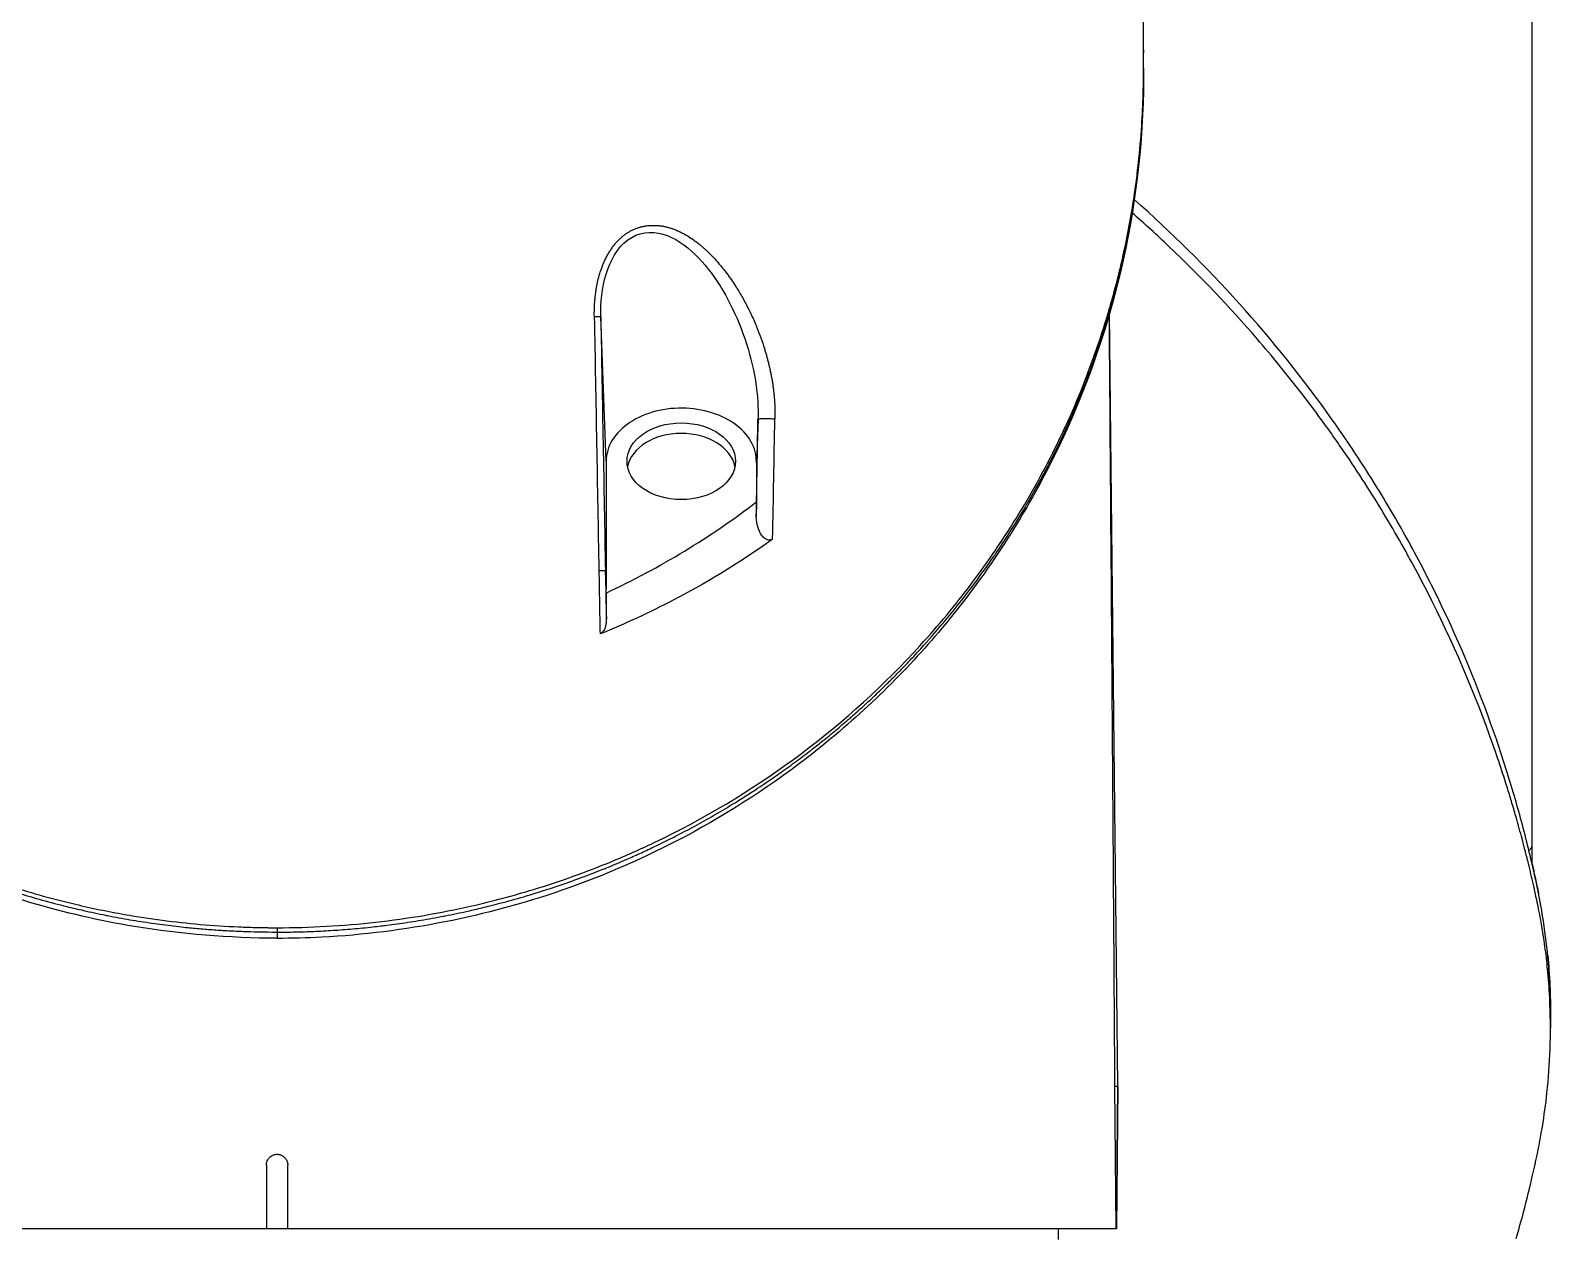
# Model space of a CAD drawing. Header units: millimetres. Extents: x 0 to 4378, y 0 to 2376.
# Drawn here: x 765.6 to 837.1, y 1999.5 to 2056.3 of the extents above; entities that cross this region are included whole.
import ezdxf

# ---------------------------------------------------------------- set-up
doc = ezdxf.new("R2010")
doc.units = ezdxf.units.MM
doc.header["$LTSCALE"] = 0.2

# ---------------------------------------------------------------- blocks, each defined once
blk = doc.blocks.new('A$Ce3085cef_1')
for p, q in [((59, -148.4), (59, -75.2)), ((40.731, -110.333), (40.731, -110.171)), ((15.469, -130.338), (15.218, -123.559)), ((39.525, -159.701), (39.136, -123.386)), ((22.608, -128.349), (22.531, -130.404)), ((15.469, -130.338), (15.469, -136.353)), ((22.531, -130.404), (22.531, -132.246)), ((22.531, -132.247), (22.527, -132.947)), ((15.469, -136.353), (15.436, -135.479)), ((15.469, -136.528), (15.469, -136.353)), ((-0.001, -152.255), (0, -152.463)), ((59.86, -156.26), (59.86, -156.968)), ((59.861, -156.272), (59.861, -156.98)), ((39.372, -159.7), (39.432, -166.4)), ((39.372, -159.7), (39.525, -159.701)), ((39.467, -166.4), (39.525, -159.701)), ((39.525, -159.701), (39.467, -166.4)), ((-0.5, -163.4), (-0.5, -166.4)), ((0.5, -166.4), (0.5, -163.4)), ((39.467, -166.4), (-39.432, -166.4)), ((36.713, -166.4), (36.721, -166.9)), ((39.467, -166.4), (39.467, -166.4))]:
    blk.add_line(p, q)
for centre, major_axis, ratio, start_param, end_param in [((39.722, -112.924), (1, -0.02), 0.706623, 0.000001, 0.014083), ((49.683, -142.671), (-26.251, 1448.998), 0.023751, 1.557176, 1.565405), ((42.473, -142.555), (-26.904, 1453.039), 0.018511, 1.55738, 1.565584), ((4.423, -176.136), (17.322, 935.514), 0.01851, 4.758916, 4.763836), ((13.054, -176.726), (-17.87, -929.876), 0.010138, 1.616962, 1.623047), ((19, -130.833), (2.55, 0), 0.707126, 0.137684, 3.003909), ((-0.825, -112.548), (-34.588, -3.991), 0.799814, 1.967013, 2.216225), ((14.936, -135.488), (0.5, 0.009), 0.005217, 0.018512, 1.177522), ((49.71, -142.718), (-26.386, 1456.503), 0.023646, 1.5654, 1.567438), ((42.6, -142.595), (-27.031, 1459.91), 0.01851, 1.565579, 1.567141), ((-0.149, -148.4), (59.149, 0), 0.050782, 6.21065, 6.283189), ((-0.149, -148.4), (59.149, 0), 0.99871, 6.268836, 6.283185)]:
    blk.add_ellipse(centre, major_axis=major_axis, ratio=ratio, start_param=start_param, end_param=end_param)
blk.add_ellipse((19, -130.338), major_axis=(-2.55, 0), ratio=0.707126)
for points, knots in [([(-0.001, -152.255), (1.55, -152.255), (3.1, -152.168), (6.162, -151.823), (7.671, -151.566), (10.132, -151.007), (11.101, -150.749), (13.315, -150.073), (14.542, -149.632), (16.414, -148.859), (17.081, -148.562), (22.363, -146.042), (26.478, -143.013), (30.782, -138.409), (31.596, -137.449), (32.746, -135.963), (33.124, -135.449), (34.269, -133.813), (34.983, -132.672), (35.964, -130.919), (36.279, -130.319), (37.229, -128.4), (37.799, -127.067), (38.419, -125.371), (38.541, -125.025), (38.777, -124.319), (38.892, -123.961), (39.111, -123.24), (39.215, -122.878), (39.549, -121.659), (39.753, -120.799), (40.11, -119.043), (40.261, -118.147), (40.422, -116.937), (40.459, -116.626), (40.557, -115.729), (40.608, -115.143), (40.678, -114.064), (40.701, -113.573), (40.717, -112.988), (40.719, -112.895), (40.723, -112.724), (40.724, -112.649), (40.727, -112.483), (40.728, -112.394), (40.729, -112.252), (40.729, -112.201), (40.73, -112.096), (40.73, -112.046), (40.731, -111.864), (40.731, -111.742), (40.73, -111.442), (40.73, -111.319), (40.73, -111.087), (40.73, -110.943), (40.73, -110.612), (40.731, -110.476), (40.731, -110.274), (40.731, -110.224), (40.731, -110.135), (40.731, -110.027), (40.73, -109.746), (40.729, -109.592), (40.725, -109.306), (40.722, -109.186), (40.718, -108.984), (40.716, -108.907), (40.71, -108.705), (40.705, -108.583), (40.635, -106.77), (40.464, -105.092), (40.053, -102.635), (39.899, -101.854), (39.679, -100.895), (39.636, -100.715), (39.592, -100.535)], [-65.723049, -65.723049, -65.723049, -65.723049, -62.031487, -62.031487, -58.338756, -58.338756, -55.879853, -55.879853, -52.598147, -52.598147, -50.727335, -50.727335, -37.463141, -37.463141, -34.099083, -34.099083, -32.353511, -32.353511, -28.594411, -28.594411, -26.668972, -26.668972, -22.482567, -22.482567, -21.407846, -21.407846, -20.305538, -20.305538, -19.195523, -19.195523, -16.579733, -16.579733, -13.871633, -13.871633, -12.933021, -12.933021, -11.170861, -11.170861, -9.691103, -9.691103, -9.409822, -9.409822, -9.177731, -9.177731, -8.904003, -8.904003, -8.749378, -8.749378, -8.584793, -8.584793, -8.151236, -8.151236, -7.849406, -7.849406, -7.58232, -7.58232, -7.395073, -7.395073, -7.305232, -7.305232, -7.25344, -7.25344, -7.185996, -7.185996, -7.134968, -7.134968, -7.10336, -7.10336, -7.05618, -7.05618, -6.401955, -6.401955, -6.095755, -6.095755, -6.024713, -6.024713, -6.024713, -6.024713]), ([(-40.73, -111.864), (-40.73, -111.91), (-40.73, -111.956), (-40.73, -112.049), (-40.73, -112.093), (-40.729, -112.231), (-40.729, -112.323), (-40.726, -112.598), (-40.722, -112.78), (-40.715, -113.086), (-40.711, -113.208), (-40.69, -113.818), (-40.665, -114.306), (-40.607, -115.119), (-40.58, -115.444), (-40.508, -116.202), (-40.459, -116.635), (-40.33, -117.643), (-40.243, -118.219), (-40.011, -119.56), (-39.856, -120.324), (-39.44, -122.1), (-39.161, -123.111), (-38.659, -124.687), (-38.462, -125.26), (-38.012, -126.479), (-37.754, -127.126), (-37.33, -128.112), (-37.177, -128.454), (-36.659, -129.572), (-36.27, -130.344), (-35.378, -131.983), (-34.866, -132.846), (-33.687, -134.67), (-33.009, -135.628), (-31.89, -137.065), (-31.487, -137.56), (-30.281, -138.966), (-29.441, -139.863), (-27.71, -141.544), (-26.825, -142.333), (-25.075, -143.756), (-24.222, -144.398), (-22.551, -145.55), (-21.744, -146.067), (-19.444, -147.425), (-17.895, -148.216), (-15.043, -149.441), (-13.78, -149.913), (-11.495, -150.637), (-10.496, -150.914), (-8.718, -151.333), (-7.945, -151.493), (-5.993, -151.836), (-4.807, -151.993), (-3.011, -152.15), (-2.41, -152.189), (-1.507, -152.229), (-1.206, -152.239), (-0.754, -152.249), (-0.604, -152.251), (-0.378, -152.254), (-0.302, -152.254), (-0.189, -152.255), (-0.151, -152.255), (-0.076, -152.255), (-0.038, -152.255), (-0.001, -152.255)], [-7.729646, -7.729646, -7.729646, -7.729646, -7.7105, -7.7105, -7.690784, -7.690784, -7.652085, -7.652085, -7.574411, -7.574411, -7.52262, -7.52262, -7.315388, -7.315388, -7.177354, -7.177354, -6.993313, -6.993313, -6.748015, -6.748015, -6.420978, -6.420978, -5.985072, -5.985072, -5.73644, -5.73644, -5.452577, -5.452577, -5.301087, -5.301087, -4.95462, -4.95462, -4.558517, -4.558517, -4.106103, -4.106103, -3.864795, -3.864795, -3.410322, -3.410322, -2.984789, -2.984789, -2.612354, -2.612354, -2.286343, -2.286343, -1.715455, -1.715455, -1.286664, -1.286664, -0.965099, -0.965099, -0.723763, -0.723763, -0.361864, -0.361864, -0.180905, -0.180905, -0.090468, -0.090468, -0.045241, -0.045241, -0.022623, -0.022623, -0.011312, -0.011312, -0.000001, -0.000001, -0.000001, -0.000001]), ([(-40.723, -112.875), (-40.709, -113.659), (-40.671, -114.44), (-40.552, -115.995), (-40.469, -116.771), (-40.259, -118.316), (-40.131, -119.086), (-39.83, -120.618), (-39.657, -121.379), (-39.265, -122.894), (-39.047, -123.647), (-38.613, -124.995), (-38.405, -125.592), (-38.133, -126.319), (-38.081, -126.455), (-37.777, -127.24), (-37.509, -127.884), (-36.933, -129.171), (-36.624, -129.814), (-35.966, -131.096), (-35.615, -131.736), (-35.082, -132.647), (-34.915, -132.924), (-34.465, -133.654), (-34.175, -134.103), (-33.662, -134.863), (-33.444, -135.176), (-33.051, -135.725), (-32.877, -135.961), (-32.429, -136.559), (-32.15, -136.917), (-31.704, -137.472), (-31.541, -137.67), (-31.254, -138.013), (-31.131, -138.158), (-30.977, -138.337), (-30.947, -138.371), (-30.899, -138.427), (-30.878, -138.451), (-30.834, -138.501), (-30.813, -138.526), (-30.786, -138.556), (-30.778, -138.565), (-30.771, -138.573), (-30.77, -138.574), (-30.657, -138.704), (-30.537, -138.84), (-30.286, -139.117), (-30.157, -139.26), (-29.885, -139.553), (-29.743, -139.704), (-29.447, -140.014), (-29.293, -140.173), (-28.971, -140.499), (-28.805, -140.665), (-28.46, -141.002), (-28.282, -141.173), (-27.913, -141.521), (-27.722, -141.698), (-27.328, -142.055), (-27.125, -142.236), (-26.776, -142.54), (-26.633, -142.663), (-26.26, -142.979), (-26.023, -143.175), (-25.544, -143.562), (-25.303, -143.753), (-25.039, -143.957), (-25.025, -143.967), (-24.776, -144.159), (-24.533, -144.342), (-24.037, -144.707), (-23.783, -144.889), (-23.304, -145.224), (-23.082, -145.376), (-22.586, -145.709), (-22.31, -145.889), (-21.746, -146.247), (-21.459, -146.425), (-20.963, -146.723), (-20.758, -146.844), (-20.246, -147.14), (-19.934, -147.315), (-19.497, -147.552), (-19.38, -147.615), (-19.038, -147.797), (-18.811, -147.914), (-18.515, -148.064), (-18.447, -148.098), (-18.312, -148.166), (-18.243, -148.2), (-18.106, -148.268), (-18.038, -148.301), (-17.939, -148.349), (-17.906, -148.365), (-17.836, -148.399), (-17.798, -148.417), (-17.388, -148.614), (-17.016, -148.785), (-16.278, -149.111), (-15.912, -149.267), (-15.177, -149.567), (-14.807, -149.711), (-14.064, -149.989), (-13.691, -150.123), (-12.939, -150.38), (-12.559, -150.504), (-11.799, -150.739), (-11.418, -150.851), (-10.653, -151.064), (-10.268, -151.165), (-9.624, -151.324), (-9.362, -151.386), (-8.752, -151.525), (-8.404, -151.598), (-8.029, -151.673), (-7.996, -151.68), (-7.612, -151.756), (-7.264, -151.819), (-6.572, -151.937), (-6.229, -151.991), (-5.544, -152.09), (-5.203, -152.134), (-4.704, -152.194), (-4.542, -152.212), (-4.139, -152.255), (-3.902, -152.278), (-3.429, -152.319), (-3.195, -152.337), (-2.73, -152.369), (-2.499, -152.383), (-2.039, -152.407), (-1.811, -152.418), (-1.358, -152.435), (-1.134, -152.441), (-0.69, -152.452), (-0.469, -152.456), (-0.168, -152.46), (-0.084, -152.46), (0, -152.461)], [0, 0, 0, 0, 0.0414469, 0.0414469, 0.0830494, 0.0830494, 0.1249008, 0.1249008, 0.1668944, 0.1668944, 0.2091227, 0.2091227, 0.2431558, 0.2431558, 0.2509379, 0.2509379, 0.2884331, 0.2884331, 0.3266289, 0.3266289, 0.3655753, 0.3655753, 0.3827867, 0.3827867, 0.4111135, 0.4111135, 0.4312236, 0.4312236, 0.4466558, 0.4466558, 0.4704458, 0.4704458, 0.4838416, 0.4838416, 0.4937454, 0.4937454, 0.4960937, 0.4960937, 0.4975622, 0.4975622, 0.4990924, 0.4990924, 0.4998798, 0.4998798, 0.5, 0.5, 0.515625, 0.515625, 0.530681, 0.530681, 0.5455116, 0.5455116, 0.5601173, 0.5601173, 0.5745008, 0.5745008, 0.5885568, 0.5885568, 0.6024334, 0.6024334, 0.616041, 0.616041, 0.625, 0.625, 0.6389674, 0.6389674, 0.6521907, 0.6521907, 0.6529348, 0.6529348, 0.6653133, 0.6653133, 0.6774557, 0.6774557, 0.6875, 0.6875, 0.6992974, 0.6992974, 0.7108979, 0.7108979, 0.71875, 0.71875, 0.7302216, 0.7302216, 0.734375, 0.734375, 0.7421875, 0.7421875, 0.7443878, 0.7443878, 0.7465782, 0.7465782, 0.7488369, 0.7488369, 0.75, 0.75, 0.7513839, 0.7513839, 0.7649249, 0.7649249, 0.7782838, 0.7782838, 0.7918729, 0.7918729, 0.8057075, 0.8057075, 0.8199553, 0.8199553, 0.8344527, 0.8344527, 0.849373, 0.849373, 0.8597114, 0.8597114, 0.8736746, 0.8736746, 0.875, 0.875, 0.8893851, 0.8893851, 0.9040038, 0.9040038, 0.9189904, 0.9189904, 0.9263298, 0.9263298, 0.937311, 0.937311, 0.9484587, 0.9484587, 0.959783, 0.959783, 0.9713927, 0.9713927, 0.9831792, 0.9831792, 0.9952444, 0.9952444, 1, 1, 1, 1]), ([(0, -152.753), (-2.248, -152.736), (-4.51, -152.566), (-10.012, -151.65), (-13.224, -150.683), (-19.174, -148.124), (-21.955, -146.484), (-27.416, -142.409), (-29.988, -139.836), (-34.855, -133.618), (-36.903, -129.81), (-39.847, -121.678), (-40.642, -117.263), (-40.723, -112.884)], [0.000003, 0.000003, 0.000003, 0.000003, 0.674385, 0.674385, 1.694349, 1.694349, 2.755887, 2.755887, 4.0601, 4.0601, 5.739791, 5.739791, 7.576424, 7.576424, 7.576424, 7.576424]), ([(0, -152.461), (0.274, -152.463), (0.557, -152.46), (0.848, -152.454), (1.134, -152.448), (1.428, -152.439), (1.73, -152.426), (2.023, -152.414), (2.324, -152.398), (2.632, -152.378), (2.935, -152.359), (3.244, -152.336), (3.561, -152.308), (3.87, -152.282), (4.185, -152.251), (4.507, -152.215), (4.633, -152.202), (4.761, -152.187), (4.889, -152.172), (4.977, -152.161), (5.065, -152.15), (5.154, -152.139), (5.482, -152.098), (5.816, -152.052), (6.155, -152.001), (6.485, -151.951), (6.821, -151.896), (7.162, -151.836), (7.206, -151.828), (7.249, -151.82), (7.292, -151.812), (7.477, -151.779), (7.662, -151.745), (7.849, -151.708), (7.869, -151.705), (7.888, -151.701), (7.908, -151.697), (8.255, -151.629), (8.606, -151.556), (8.962, -151.476), (9.189, -151.426), (9.417, -151.373), (9.647, -151.318), (9.769, -151.288), (9.892, -151.258), (10.015, -151.227), (10.169, -151.189), (10.323, -151.149), (10.479, -151.108), (10.847, -151.011), (11.22, -150.908), (11.595, -150.798), (11.71, -150.764), (11.825, -150.73), (11.94, -150.695), (12.202, -150.615), (12.466, -150.533), (12.731, -150.447), (12.829, -150.415), (12.927, -150.382), (13.026, -150.35), (13.396, -150.226), (13.769, -150.096), (14.143, -149.959), (14.149, -149.957), (14.155, -149.955), (14.161, -149.952), (14.53, -149.817), (14.9, -149.676), (15.272, -149.527), (15.34, -149.5), (15.408, -149.473), (15.476, -149.445), (15.751, -149.333), (16.026, -149.218), (16.302, -149.099), (16.389, -149.062), (16.475, -149.024), (16.561, -148.986), (16.777, -148.891), (16.993, -148.794), (17.209, -148.695), (17.317, -148.645), (17.425, -148.594), (17.533, -148.544), (17.569, -148.526), (17.603, -148.51), (17.637, -148.494), (17.67, -148.479), (17.702, -148.463), (17.738, -148.446), (17.763, -148.434), (17.79, -148.421), (17.819, -148.407), (17.831, -148.401), (17.844, -148.395), (17.857, -148.389), (18.025, -148.308), (18.191, -148.226), (18.355, -148.144), (18.511, -148.067), (18.666, -147.988), (18.818, -147.91), (19.135, -147.747), (19.444, -147.582), (19.745, -147.417), (20.049, -147.251), (20.344, -147.084), (20.632, -146.917), (20.924, -146.747), (21.207, -146.578), (21.483, -146.409), (21.545, -146.37), (21.608, -146.332), (21.669, -146.294), (21.844, -146.185), (22.016, -146.076), (22.185, -145.968), (22.288, -145.902), (22.39, -145.836), (22.49, -145.77), (22.76, -145.593), (23.022, -145.417), (23.275, -145.243), (23.415, -145.147), (23.552, -145.051), (23.686, -144.956), (23.937, -144.779), (24.179, -144.603), (24.413, -144.43), (24.651, -144.253), (24.882, -144.079), (25.104, -143.906), (25.276, -143.773), (25.444, -143.641), (25.607, -143.511), (25.615, -143.504), (25.623, -143.498), (25.632, -143.491), (25.845, -143.32), (26.05, -143.152), (26.248, -142.987), (26.458, -142.813), (26.658, -142.642), (26.851, -142.474), (26.906, -142.426), (26.961, -142.379), (27.015, -142.331), (27.206, -142.164), (27.389, -142), (27.565, -141.841), (27.744, -141.678), (27.915, -141.519), (28.079, -141.365), (28.244, -141.209), (28.402, -141.058), (28.552, -140.911), (28.705, -140.763), (28.851, -140.619), (28.989, -140.48), (29.009, -140.46), (29.03, -140.439), (29.05, -140.418), (29.172, -140.296), (29.288, -140.177), (29.399, -140.063), (29.527, -139.931), (29.647, -139.805), (29.76, -139.686), (29.874, -139.564), (29.981, -139.449), (30.081, -139.341), (30.118, -139.301), (30.154, -139.262), (30.189, -139.224), (30.285, -139.119), (30.374, -139.02), (30.457, -138.928), (30.47, -138.914), (30.483, -138.899), (30.496, -138.885), (30.525, -138.852), (30.553, -138.82), (30.581, -138.789), (30.597, -138.771), (30.613, -138.753), (30.628, -138.736), (30.649, -138.712), (30.669, -138.689), (30.689, -138.667), (30.699, -138.655), (30.709, -138.644), (30.719, -138.633), (30.722, -138.63), (30.723, -138.629), (30.723, -138.628), (30.724, -138.627), (30.725, -138.626), (30.728, -138.623), (30.731, -138.62), (30.736, -138.614), (30.747, -138.601), (30.963, -138.355), (31.174, -138.109), (31.38, -137.862), (31.485, -137.737), (31.588, -137.612), (31.69, -137.486), (32.07, -137.02), (32.436, -136.551), (32.786, -136.08), (33.103, -135.654), (33.408, -135.226), (33.702, -134.798), (33.734, -134.751), (33.767, -134.703), (33.799, -134.656), (33.945, -134.442), (34.087, -134.227), (34.227, -134.012), (34.554, -133.51), (34.866, -133.007), (35.163, -132.503), (35.338, -132.207), (35.508, -131.91), (35.673, -131.614), (35.789, -131.404), (35.904, -131.194), (36.015, -130.984), (36.12, -130.787), (36.223, -130.591), (36.324, -130.394), (36.603, -129.848), (36.867, -129.303), (37.115, -128.759), (37.18, -128.617), (37.243, -128.476), (37.306, -128.335), (37.485, -127.929), (37.656, -127.524), (37.819, -127.12), (37.88, -126.969), (37.94, -126.818), (37.999, -126.667), (38.158, -126.257), (38.31, -125.848), (38.453, -125.44), (38.507, -125.288), (38.56, -125.136), (38.611, -124.984), (38.635, -124.913), (38.659, -124.843), (38.682, -124.772), (38.878, -124.182), (39.059, -123.595), (39.224, -123.01), (39.238, -122.96), (39.252, -122.911), (39.265, -122.861), (39.385, -122.432), (39.496, -122.004), (39.599, -121.579), (39.636, -121.427), (39.672, -121.274), (39.707, -121.123), (39.841, -120.542), (39.961, -119.964), (40.066, -119.391), (40.091, -119.26), (40.114, -119.13), (40.137, -119), (40.187, -118.711), (40.234, -118.423), (40.277, -118.136), (40.323, -117.834), (40.365, -117.533), (40.404, -117.234), (40.411, -117.174), (40.419, -117.115), (40.426, -117.055), (40.5, -116.463), (40.559, -115.876), (40.605, -115.294), (40.61, -115.231), (40.615, -115.168), (40.619, -115.105), (40.63, -114.96), (40.64, -114.815), (40.649, -114.671), (40.681, -114.181), (40.702, -113.695), (40.715, -113.213), (40.718, -113.119), (40.72, -113.026), (40.722, -112.934)], [0.0000005, 0.0000005, 0.0000005, 0.0000005, 0.0158804, 0.0158804, 0.0158804, 0.0314941, 0.0314941, 0.0314941, 0.0466963, 0.0466963, 0.0466963, 0.0616667, 0.0616667, 0.0616667, 0.0762857, 0.0762857, 0.0762857, 0.0820479, 0.0820479, 0.0820479, 0.0859853, 0.0859853, 0.0859853, 0.1005462, 0.1005462, 0.1005462, 0.1147453, 0.1147453, 0.1147453, 0.1165521, 0.1165521, 0.1165521, 0.1241981, 0.1241981, 0.1241981, 0.125, 0.125, 0.125, 0.1391728, 0.1391728, 0.1391728, 0.1482001, 0.1482001, 0.1482001, 0.1529972, 0.1529972, 0.1529972, 0.1589987, 0.1589987, 0.1589987, 0.1732494, 0.1732494, 0.1732494, 0.1776036, 0.1776036, 0.1776036, 0.1875, 0.1875, 0.1875, 0.1911709, 0.1911709, 0.1911709, 0.2049605, 0.2049605, 0.2049605, 0.2051836, 0.2051836, 0.2051836, 0.21875, 0.21875, 0.21875, 0.2212271, 0.2212271, 0.2212271, 0.2312401, 0.2312401, 0.2312401, 0.234375, 0.234375, 0.234375, 0.2421875, 0.2421875, 0.2421875, 0.2460938, 0.2460938, 0.2460938, 0.2474252, 0.2474252, 0.2474252, 0.2487118, 0.2487118, 0.2487118, 0.2496161, 0.2496161, 0.2496161, 0.25, 0.25, 0.25, 0.2548856, 0.2548856, 0.2548856, 0.2595383, 0.2595383, 0.2595383, 0.2692434, 0.2692434, 0.2692434, 0.2790515, 0.2790515, 0.2790515, 0.2890122, 0.2890122, 0.2890122, 0.2912742, 0.2912742, 0.2912742, 0.2976908, 0.2976908, 0.2976908, 0.3016122, 0.3016122, 0.3016122, 0.3121303, 0.3121303, 0.3121303, 0.3179228, 0.3179228, 0.3179228, 0.3287012, 0.3287012, 0.3287012, 0.3396932, 0.3396932, 0.3396932, 0.3481944, 0.3481944, 0.3481944, 0.3486379, 0.3486379, 0.3486379, 0.3598073, 0.3598073, 0.3598073, 0.3716181, 0.3716181, 0.3716181, 0.375, 0.375, 0.375, 0.3869913, 0.3869913, 0.3869913, 0.3992411, 0.3992411, 0.3992411, 0.4116457, 0.4116457, 0.4116457, 0.424265, 0.424265, 0.424265, 0.4261619, 0.4261619, 0.4261619, 0.4375, 0.4375, 0.4375, 0.4505935, 0.4505935, 0.4505935, 0.463876, 0.463876, 0.463876, 0.46875, 0.46875, 0.46875, 0.4822259, 0.4822259, 0.4822259, 0.484375, 0.484375, 0.484375, 0.4893023, 0.4893023, 0.4893023, 0.4921875, 0.4921875, 0.4921875, 0.4960938, 0.4960938, 0.4960938, 0.4980469, 0.4980469, 0.4980469, 0.4986572, 0.4986572, 0.4986572, 0.4992676, 0.4992676, 0.4992676, 0.5, 0.5, 0.5, 0.5143265, 0.5143265, 0.5143265, 0.5215625, 0.5215625, 0.5215625, 0.5485034, 0.5485034, 0.5485034, 0.5728868, 0.5728868, 0.5728868, 0.5755775, 0.5755775, 0.5755775, 0.5877727, 0.5877727, 0.5877727, 0.6162648, 0.6162648, 0.6162648, 0.6330476, 0.6330476, 0.6330476, 0.6449132, 0.6449132, 0.6449132, 0.656049, 0.656049, 0.656049, 0.6869268, 0.6869268, 0.6869268, 0.6949503, 0.6949503, 0.6949503, 0.717991, 0.717991, 0.717991, 0.7265974, 0.7265974, 0.7265974, 0.75, 0.75, 0.75, 0.7587448, 0.7587448, 0.7587448, 0.7627993, 0.7627993, 0.7627993, 0.7967746, 0.7967746, 0.7967746, 0.7996666, 0.7996666, 0.7996666, 0.8246287, 0.8246287, 0.8246287, 0.833564, 0.833564, 0.833564, 0.8677436, 0.8677436, 0.8677436, 0.8755356, 0.8755356, 0.8755356, 0.8928106, 0.8928106, 0.8928106, 0.9110136, 0.9110136, 0.9110136, 0.9146293, 0.9146293, 0.9146293, 0.9506659, 0.9506659, 0.9506659, 0.9545641, 0.9545641, 0.9545641, 0.9635596, 0.9635596, 0.9635596, 0.9941009, 0.9941009, 0.9941009, 1, 1, 1, 1]), ([(40.722, -112.944), (40.601, -118.99), (39.119, -125.121), (34.816, -133.422), (33.122, -135.983), (29.378, -140.393), (27.414, -142.308), (23.367, -145.487), (21.346, -146.818), (17.352, -148.941), (15.415, -149.794), (9.879, -151.716), (5.992, -152.5), (1.405, -152.737), (0.702, -152.756), (0, -152.756)], [0, 0, 0, 0, 2.532204, 2.532204, 3.707832, 3.707832, 4.693204, 4.693204, 5.508883, 5.508883, 6.184691, 6.184691, 7.353938, 7.353938, 7.564593, 7.564593, 7.564593, 7.564593]), ([(59.86, -156.26), (59.86, -156.118), (59.859, -155.976), (59.847, -155.182), (59.815, -154.535), (59.706, -153.234), (59.629, -152.591), (59.463, -151.508), (59.385, -151.071), (59.256, -150.433), (59.207, -150.203), (58.971, -149.119), (58.767, -148.275), (58.321, -146.596), (58.084, -145.779), (57.666, -144.443), (57.495, -143.922), (56.617, -141.37), (55.797, -139.35), (54.426, -136.453), (53.964, -135.538), (53.244, -134.199), (53.005, -133.768), (52.273, -132.484), (51.761, -131.636), (50.708, -129.987), (50.168, -129.184), (46.891, -124.563), (43.761, -121.099), (40.296, -118.046)], [0.4899172, 0.4899172, 0.4899172, 0.4899172, 0.4985804, 0.4985804, 0.5383603, 0.5383603, 0.5782566, 0.5782566, 0.6052421, 0.6052421, 0.618018, 0.618018, 0.6791841, 0.6791841, 0.7374222, 0.7374222, 0.7747299, 0.7747299, 0.9207628, 0.9207628, 0.9873682, 0.9873682, 1.0191155, 1.0191155, 1.0823408, 1.0823408, 1.1433185, 1.1433185, 1.4366705, 1.4366705, 1.4366705, 1.4366705]), ([(14.915, -123.559), (14.912, -123.423), (14.913, -123.289), (14.918, -123.157), (14.92, -123.081), (14.924, -123.006), (14.929, -122.931), (14.931, -122.892), (14.934, -122.853), (14.937, -122.815), (14.94, -122.776), (14.943, -122.738), (14.947, -122.7), (14.951, -122.664), (14.954, -122.628), (14.958, -122.591), (14.962, -122.555), (14.967, -122.519), (14.971, -122.482), (14.976, -122.446), (14.981, -122.41), (14.986, -122.371), (14.988, -122.358), (14.991, -122.344), (14.993, -122.329), (15.009, -122.224), (15.027, -122.12), (15.047, -122.019), (15.068, -121.917), (15.091, -121.817), (15.117, -121.72), (15.121, -121.704), (15.125, -121.688), (15.129, -121.672), (15.139, -121.634), (15.15, -121.598), (15.16, -121.562), (15.171, -121.525), (15.182, -121.49), (15.193, -121.454), (15.204, -121.419), (15.216, -121.383), (15.228, -121.348), (15.239, -121.315), (15.251, -121.282), (15.263, -121.248), (15.275, -121.216), (15.287, -121.183), (15.301, -121.15), (15.31, -121.126), (15.32, -121.102), (15.33, -121.077), (15.358, -121.009), (15.387, -120.942), (15.418, -120.877), (15.449, -120.813), (15.481, -120.75), (15.514, -120.688), (15.546, -120.628), (15.58, -120.569), (15.616, -120.512), (15.649, -120.457), (15.684, -120.403), (15.721, -120.35), (15.756, -120.299), (15.793, -120.248), (15.832, -120.199), (15.868, -120.152), (15.907, -120.106), (15.946, -120.061), (15.973, -120.03), (16.001, -120), (16.029, -119.971), (16.037, -119.962), (16.045, -119.953), (16.054, -119.945), (16.092, -119.907), (16.13, -119.869), (16.17, -119.833), (16.21, -119.798), (16.25, -119.764), (16.291, -119.732), (16.331, -119.7), (16.372, -119.67), (16.413, -119.641), (16.435, -119.626), (16.457, -119.611), (16.479, -119.597), (16.525, -119.568), (16.571, -119.541), (16.616, -119.517), (16.664, -119.491), (16.712, -119.468), (16.759, -119.447), (16.809, -119.425), (16.858, -119.405), (16.906, -119.388), (16.956, -119.37), (17.005, -119.354), (17.053, -119.34), (17.066, -119.337), (17.079, -119.333), (17.092, -119.33), (17.1, -119.328), (17.107, -119.326), (17.115, -119.324), (17.118, -119.323), (17.122, -119.322), (17.125, -119.322), (17.182, -119.308), (17.239, -119.296), (17.297, -119.286), (17.355, -119.276), (17.414, -119.269), (17.474, -119.263), (17.502, -119.261), (17.529, -119.259), (17.557, -119.257), (17.57, -119.257), (17.582, -119.256), (17.594, -119.255), (17.601, -119.255), (17.607, -119.255), (17.614, -119.255), (17.618, -119.255), (17.622, -119.254), (17.626, -119.254), (17.656, -119.254), (17.687, -119.253), (17.719, -119.254), (17.748, -119.254), (17.778, -119.255), (17.807, -119.256), (17.837, -119.257), (17.866, -119.259), (17.896, -119.261), (17.926, -119.264), (17.956, -119.267), (17.985, -119.27), (18.015, -119.274), (18.044, -119.277), (18.072, -119.282), (18.103, -119.286), (18.133, -119.291), (18.161, -119.296), (18.226, -119.308), (18.291, -119.323), (18.356, -119.34), (18.387, -119.348), (18.418, -119.357), (18.449, -119.367), (18.503, -119.383), (18.557, -119.401), (18.611, -119.42), (18.638, -119.43), (18.665, -119.44), (18.693, -119.451), (18.721, -119.462), (18.749, -119.473), (18.777, -119.485), (18.806, -119.497), (18.834, -119.51), (18.863, -119.523), (18.892, -119.536), (18.92, -119.549), (18.948, -119.562), (18.978, -119.577), (19.006, -119.591), (19.033, -119.605), (19.045, -119.61), (19.055, -119.616), (19.066, -119.622), (19.152, -119.667), (19.238, -119.715), (19.323, -119.768), (19.407, -119.819), (19.49, -119.874), (19.572, -119.932), (19.599, -119.951), (19.625, -119.97), (19.652, -119.989), (19.703, -120.026), (19.754, -120.065), (19.805, -120.105), (19.841, -120.134), (19.878, -120.164), (19.915, -120.195), (19.953, -120.226), (19.991, -120.259), (20.029, -120.292), (20.067, -120.326), (20.106, -120.361), (20.145, -120.396), (20.158, -120.409), (20.172, -120.421), (20.186, -120.434), (20.226, -120.472), (20.266, -120.51), (20.304, -120.548), (20.345, -120.588), (20.384, -120.627), (20.422, -120.666), (20.458, -120.703), (20.492, -120.738), (20.524, -120.773), (20.595, -120.849), (20.666, -120.927), (20.736, -121.008), (20.807, -121.09), (20.876, -121.173), (20.945, -121.259), (21.015, -121.347), (21.084, -121.436), (21.152, -121.527), (21.221, -121.62), (21.289, -121.714), (21.355, -121.81), (21.423, -121.909), (21.489, -122.009), (21.554, -122.11), (21.591, -122.167), (21.627, -122.224), (21.662, -122.282), (21.714, -122.366), (21.764, -122.45), (21.813, -122.534), (21.863, -122.62), (21.912, -122.707), (21.96, -122.794), (22.008, -122.883), (22.056, -122.972), (22.102, -123.062), (22.149, -123.153), (22.195, -123.246), (22.24, -123.339), (22.285, -123.433), (22.329, -123.528), (22.373, -123.625), (22.416, -123.722), (22.459, -123.819), (22.501, -123.92), (22.511, -123.943), (22.52, -123.966), (22.53, -123.989), (22.538, -124.01), (22.547, -124.03), (22.555, -124.051), (22.688, -124.379), (22.806, -124.708), (22.909, -125.041), (22.928, -125.102), (22.946, -125.162), (22.963, -125.222), (22.981, -125.281), (22.998, -125.341), (23.014, -125.4), (23.03, -125.459), (23.046, -125.517), (23.062, -125.577), (23.077, -125.635), (23.092, -125.694), (23.107, -125.755), (23.121, -125.814), (23.135, -125.873), (23.149, -125.935), (23.157, -125.972), (23.166, -126.009), (23.174, -126.047), (23.178, -126.065), (23.182, -126.082), (23.185, -126.1), (23.199, -126.166), (23.213, -126.231), (23.225, -126.296), (23.238, -126.36), (23.249, -126.424), (23.261, -126.488), (23.271, -126.55), (23.282, -126.613), (23.292, -126.676), (23.301, -126.737), (23.31, -126.799), (23.319, -126.862), (23.327, -126.922), (23.335, -126.983), (23.342, -127.046), (23.347, -127.081), (23.351, -127.117), (23.355, -127.154), (23.357, -127.174), (23.359, -127.194), (23.361, -127.214), (23.366, -127.263), (23.37, -127.311), (23.374, -127.358), (23.378, -127.407), (23.382, -127.455), (23.385, -127.504), (23.388, -127.553), (23.391, -127.603), (23.393, -127.653), (23.396, -127.705), (23.398, -127.757), (23.399, -127.81), (23.401, -127.865), (23.402, -127.92), (23.403, -127.978), (23.404, -128.037), (23.404, -128.098), (23.404, -128.163), (23.404, -128.22), (23.403, -128.28), (23.402, -128.342)], [0, 0, 0, 0, 0.019847, 0.019847, 0.019847, 0.03125, 0.03125, 0.03125, 0.037316, 0.037316, 0.037316, 0.043612, 0.043612, 0.043612, 0.049493, 0.049493, 0.049493, 0.055188, 0.055188, 0.055188, 0.060557, 0.060557, 0.060557, 0.0625, 0.0625, 0.0625, 0.076877, 0.076877, 0.076877, 0.091359, 0.091359, 0.091359, 0.09375, 0.09375, 0.09375, 0.099417, 0.099417, 0.099417, 0.105201, 0.105201, 0.105201, 0.110985, 0.110985, 0.110985, 0.116337, 0.116337, 0.116337, 0.121416, 0.121416, 0.121416, 0.125, 0.125, 0.125, 0.134863, 0.134863, 0.134863, 0.144573, 0.144573, 0.144573, 0.154036, 0.154036, 0.154036, 0.163056, 0.163056, 0.163056, 0.171825, 0.171825, 0.171825, 0.180202, 0.180202, 0.180202, 0.18586, 0.18586, 0.18586, 0.1875, 0.1875, 0.1875, 0.194943, 0.194943, 0.194943, 0.202245, 0.202245, 0.202245, 0.209391, 0.209391, 0.209391, 0.213151, 0.213151, 0.213151, 0.220872, 0.220872, 0.220872, 0.228902, 0.228902, 0.228902, 0.237275, 0.237275, 0.237275, 0.246017, 0.246017, 0.246017, 0.248383, 0.248383, 0.248383, 0.249811, 0.249811, 0.249811, 0.250425, 0.250425, 0.250425, 0.261092, 0.261092, 0.261092, 0.271939, 0.271939, 0.271939, 0.27701, 0.27701, 0.27701, 0.279228, 0.279228, 0.279228, 0.280402, 0.280402, 0.280402, 0.281136, 0.281136, 0.281136, 0.286565, 0.286565, 0.286565, 0.291487, 0.291487, 0.291487, 0.296425, 0.296425, 0.296425, 0.301489, 0.301489, 0.301489, 0.306689, 0.306689, 0.306689, 0.3125, 0.3125, 0.3125, 0.326083, 0.326083, 0.326083, 0.332554, 0.332554, 0.332554, 0.34375, 0.34375, 0.34375, 0.349255, 0.349255, 0.349255, 0.354718, 0.354718, 0.354718, 0.360309, 0.360309, 0.360309, 0.36607, 0.36607, 0.36607, 0.372351, 0.372351, 0.372351, 0.375, 0.375, 0.375, 0.396563, 0.396563, 0.396563, 0.417673, 0.417673, 0.417673, 0.424422, 0.424422, 0.424422, 0.4375, 0.4375, 0.4375, 0.44682, 0.44682, 0.44682, 0.456193, 0.456193, 0.456193, 0.465785, 0.465785, 0.465785, 0.469225, 0.469225, 0.469225, 0.479405, 0.479405, 0.479405, 0.490069, 0.490069, 0.490069, 0.5, 0.5, 0.5, 0.521878, 0.521878, 0.521878, 0.54388, 0.54388, 0.54388, 0.566233, 0.566233, 0.566233, 0.588857, 0.588857, 0.588857, 0.612018, 0.612018, 0.612018, 0.625, 0.625, 0.625, 0.643894, 0.643894, 0.643894, 0.663146, 0.663146, 0.663146, 0.68267, 0.68267, 0.68267, 0.702382, 0.702382, 0.702382, 0.722075, 0.722075, 0.722075, 0.741557, 0.741557, 0.741557, 0.746043, 0.746043, 0.746043, 0.75, 0.75, 0.75, 0.8125, 0.8125, 0.8125, 0.824005, 0.824005, 0.824005, 0.835531, 0.835531, 0.835531, 0.846857, 0.846857, 0.846857, 0.857973, 0.857973, 0.857973, 0.868656, 0.868656, 0.868656, 0.875, 0.875, 0.875, 0.877935, 0.877935, 0.877935, 0.889052, 0.889052, 0.889052, 0.900157, 0.900157, 0.900157, 0.910996, 0.910996, 0.910996, 0.921586, 0.921586, 0.921586, 0.931706, 0.931706, 0.931706, 0.9375, 0.9375, 0.9375, 0.940676, 0.940676, 0.940676, 0.9486, 0.9486, 0.9486, 0.956813, 0.956813, 0.956813, 0.965267, 0.965267, 0.965267, 0.973986, 0.973986, 0.973986, 0.982822, 0.982822, 0.982822, 0.991923, 0.991923, 0.991923, 1, 1, 1, 1]), ([(58.253, -166.862), (58.372, -166.447), (58.486, -166.031), (58.746, -165.037), (58.888, -164.459), (59.061, -163.71), (59.099, -163.541), (59.154, -163.294), (59.172, -163.21), (59.209, -163.041), (59.227, -162.955), (59.269, -162.754), (59.292, -162.644), (59.331, -162.446), (59.347, -162.363), (59.385, -162.157), (59.408, -162.034), (59.447, -161.81), (59.464, -161.709), (59.567, -161.078), (59.639, -160.549), (59.77, -159.331), (59.819, -158.643), (59.867, -157.257), (59.865, -156.558), (59.821, -155.416), (59.793, -154.969), (59.746, -154.422), (59.736, -154.32), (59.709, -154.035), (59.689, -153.851), (59.626, -153.314), (59.578, -152.959), (59.492, -152.41), (59.459, -152.212), (59.394, -151.844), (59.362, -151.673), (59.313, -151.424), (59.298, -151.346), (59.268, -151.2), (59.255, -151.136), (59.225, -150.996), (59.209, -150.92), (59.148, -150.64), (59.103, -150.433), (58.982, -149.899), (58.905, -149.573), (58.773, -149.032), (58.718, -148.812), (58.615, -148.413), (58.57, -148.241), (58.482, -147.909), (58.439, -147.752), (58.351, -147.434), (58.307, -147.274), (58.191, -146.87), (58.123, -146.635), (57.986, -146.178), (57.92, -145.96), (57.762, -145.455), (57.671, -145.169), (57.444, -144.478), (57.306, -144.074), (56.302, -141.23), (55.269, -138.817), (53.82, -135.982), (53.578, -135.524), (53.208, -134.844), (53.086, -134.623), (52.42, -133.438), (51.849, -132.482), (50.939, -131.055), (50.624, -130.576), (49.912, -129.528), (49.513, -128.96), (48.776, -127.952), (48.443, -127.51), (47.454, -126.232), (46.777, -125.404), (44.785, -123.097), (43.405, -121.645), (41.366, -119.712), (40.79, -119.186), (40.2, -118.668)], [-5.317104, -5.317104, -5.317104, -5.317104, -5.263109, -5.263109, -5.188236, -5.188236, -5.166424, -5.166424, -5.156096, -5.156096, -5.145051, -5.145051, -5.130591, -5.130591, -5.12026, -5.12026, -5.104932, -5.104932, -5.092289, -5.092289, -5.026821, -5.026821, -4.941899, -4.941899, -4.85599, -4.85599, -4.800726, -4.800726, -4.788117, -4.788117, -4.765241, -4.765241, -4.721287, -4.721287, -4.696404, -4.696404, -4.675122, -4.675122, -4.664727, -4.664727, -4.65667, -4.65667, -4.64693, -4.64693, -4.620997, -4.620997, -4.580201, -4.580201, -4.553194, -4.553194, -4.530725, -4.530725, -4.50998, -4.50998, -4.488898, -4.488898, -4.457903, -4.457903, -4.429176, -4.429176, -4.391259, -4.391259, -4.337563, -4.337563, -4.012989, -4.012989, -3.949041, -3.949041, -3.91815, -3.91815, -3.78308, -3.78308, -3.714321, -3.714321, -3.631782, -3.631782, -3.566461, -3.566461, -3.442027, -3.442027, -3.2143, -3.2143, -3.127629, -3.127629, -3.127629, -3.127629]), ([(15.218, -123.559), (15.204, -122.87), (15.271, -122.194), (15.662, -120.903), (15.995, -120.304), (16.968, -119.577), (17.584, -119.504), (18.697, -119.83), (19.204, -120.186), (20.532, -121.48), (21.214, -122.63), (22.221, -125.103), (22.565, -126.457), (22.607, -127.821)], [0, 0, 0, 0, 0.125, 0.125, 0.25, 0.25, 0.375, 0.375, 0.5, 0.5, 0.75, 0.75, 1, 1, 1, 1]), ([(15.218, -123.559), (15.216, -123.559), (15.203, -123.558), (15.18, -123.558), (15.13, -123.557), (15.035, -123.557), (14.924, -123.559), (14.921, -123.559), (14.918, -123.559), (14.915, -123.559)], [0, 0, 0, 0, 0.305656, 0.305656, 0.305656, 0.980619, 0.980619, 0.980619, 1, 1, 1, 1]), ([(39.109, -123.481), (39.109, -123.489), (39.109, -123.496), (39.133, -126.654), (39.158, -129.803), (39.204, -135.891), (39.225, -138.83), (39.267, -144.599), (39.288, -147.429), (39.323, -152.501), (39.339, -154.743), (39.36, -157.89), (39.366, -158.795), (39.372, -159.7)], [0.2608409, 0.2608409, 0.2608409, 0.2608409, 0.2613208, 0.2613208, 0.4541563, 0.4541563, 0.6340543, 0.6340543, 0.8073484, 0.8073484, 0.944586, 0.944586, 1, 1, 1, 1]), ([(22.531, -130.404), (22.531, -130.319), (22.53, -130.234), (22.521, -130.148), (22.503, -129.977), (22.46, -129.809), (22.393, -129.646), (22.261, -129.321), (22.031, -129.012), (21.726, -128.75), (21.115, -128.226), (20.187, -127.889), (19.225, -127.846), (18.744, -127.824), (18.257, -127.873), (17.806, -127.988), (17.355, -128.102), (16.934, -128.285), (16.584, -128.516), (16.235, -128.748), (15.951, -129.033), (15.76, -129.345), (15.569, -129.657), (15.469, -129.998), (15.469, -130.338)], [0.0000002, 0.0000002, 0.0000002, 0.0000002, 0.0322579, 0.0322579, 0.0322579, 0.096774, 0.096774, 0.096774, 0.2258063, 0.2258063, 0.2258063, 0.4838709, 0.4838709, 0.4838709, 0.6129032, 0.6129032, 0.6129032, 0.7419354, 0.7419354, 0.7419354, 0.8709677, 0.8709677, 0.8709677, 1, 1, 1, 1]), ([(22.607, -127.821), (22.61, -127.91), (22.611, -127.998), (22.61, -128.174), (22.609, -128.262), (22.608, -128.349)], [0, 0, 0, 0, 0.499955, 0.499955, 1, 1, 1, 1]), ([(22.608, -128.349), (22.609, -128.347), (22.614, -128.345), (22.635, -128.341), (22.651, -128.34), (22.697, -128.336), (22.728, -128.334), (22.798, -128.332), (22.837, -128.331), (22.93, -128.33), (22.981, -128.331), (23.091, -128.332), (23.151, -128.333), (23.254, -128.336), (23.299, -128.337), (23.362, -128.34), (23.383, -128.341), (23.402, -128.342)], [0, 0, 0, 0, 0.112984, 0.112984, 0.237876, 0.237876, 0.375515, 0.375515, 0.497548, 0.497548, 0.631747, 0.631747, 0.786893, 0.786893, 0.921345, 0.921345, 1, 1, 1, 1]), ([(23.296, -133.994), (23.277, -134.008), (23.255, -134.019), (23.208, -134.035), (23.182, -134.04), (23.12, -134.043), (23.083, -134.038), (23.006, -134.014), (22.964, -133.993), (22.883, -133.934), (22.829, -133.887), (22.709, -133.716), (22.662, -133.611), (22.559, -133.319), (22.526, -133.108), (22.527, -132.946)], [0.0000004, 0.0000004, 0.0000004, 0.0000004, 0.00829601, 0.00829601, 0.01659444, 0.01659444, 0.02787689, 0.02787689, 0.04070174, 0.04070174, 0.05311651, 0.05311651, 0.06692399, 0.06692399, 0.09395406, 0.09395406, 0.09395406, 0.09395406]), ([(23.296, -133.994), (21.647, -135.199), (20.003, -136.144), (18.062, -137.156), (17.504, -137.429), (16.363, -137.959), (15.777, -138.215), (15.181, -138.45)], [0.000002, 0.000002, 0.000002, 0.000002, 0.711152, 0.711152, 1.002573, 1.002573, 1.297095, 1.297095, 1.297095, 1.297095]), ([(15.469, -136.529), (15.47, -136.734), (15.472, -136.939), (15.475, -137.349), (15.477, -137.554), (15.478, -137.759)], [-0.1420846, -0.1420846, -0.1420846, -0.1420846, -0.071052, -0.071052, 0, 0, 0, 0]), ([(15.478, -137.759), (15.48, -137.924), (15.454, -138.076), (15.38, -138.255), (15.348, -138.313), (15.288, -138.38), (15.268, -138.399), (15.226, -138.429), (15.205, -138.441), (15.181, -138.45)], [0, 0, 0, 0, 0.0570731, 0.0570731, 0.0846275, 0.0846275, 0.0961218, 0.0961218, 0.1061706, 0.1061706, 0.1061706, 0.1061706]), ([(58.994, -149.248), (58.994, -149.249), (58.994, -149.25), (59.016, -149.342), (59.037, -149.435), (59.076, -149.608), (59.095, -149.692), (59.124, -149.824), (59.134, -149.869), (59.158, -149.979), (59.174, -150.05), (59.217, -150.249), (59.251, -150.411), (59.291, -150.605), (59.298, -150.639), (59.304, -150.673)], [0.29652085, 0.29652085, 0.29652085, 0.29652085, 0.29654809, 0.29654809, 0.29932752, 0.29932752, 0.30186311, 0.30186311, 0.30337392, 0.30337392, 0.30521545, 0.30521545, 0.30912951, 0.30912951, 0.30997061, 0.30997061, 0.30997061, 0.30997061]), ([(0, -152.461), (0, -152.494), (0, -152.524), (0, -152.552), (0, -152.554), (0, -152.556), (0, -152.559), (0, -152.589), (0, -152.616), (0, -152.64), (0, -152.664), (0, -152.685), (0, -152.702), (0, -152.715), (0, -152.725), (0, -152.733), (0, -152.736), (0, -152.739), (0, -152.741), (0, -152.748), (0, -152.752), (0, -152.754), (0, -152.755), (0, -152.755), (0, -152.756), (0, -152.756), (0, -152.756), (0, -152.756)], [0, 0, 0, 0, 0.1149751, 0.1149751, 0.1149751, 0.125, 0.125, 0.125, 0.25, 0.25, 0.25, 0.375, 0.375, 0.375, 0.4673291, 0.4673291, 0.4673291, 0.5, 0.5, 0.5, 0.5947218, 0.5947218, 0.5947218, 0.625, 0.625, 0.625, 0.6317176, 0.6317176, 0.6317176, 0.6317176]), ([(59.73, -153.551), (59.822, -154.499), (59.865, -155.45), (59.861, -156.46), (59.86, -156.52), (59.86, -156.58)], [0.33388307, 0.33388307, 0.33388307, 0.33388307, 0.35747346, 0.35747346, 0.3589603, 0.3589603, 0.3589603, 0.3589603]), ([(-0.5, -163.4), (-0.5, -163.347), (-0.492, -163.295), (-0.475, -163.245), (-0.457, -163.189), (-0.43, -163.138), (-0.394, -163.092), (-0.361, -163.049), (-0.321, -163.013), (-0.277, -162.983), (-0.226, -162.95), (-0.17, -162.926), (-0.111, -162.912), (-0.105, -162.911), (-0.099, -162.91), (-0.093, -162.909), (-0.075, -162.905), (-0.056, -162.903), (-0.038, -162.901), (-0.03, -162.901), (-0.023, -162.9), (-0.016, -162.9), (-0.01, -162.9), (-0.005, -162.9), (0, -162.9), (0.005, -162.9), (0.01, -162.9), (0.016, -162.9), (0.023, -162.9), (0.03, -162.901), (0.038, -162.901), (0.056, -162.903), (0.075, -162.905), (0.093, -162.909), (0.153, -162.92), (0.21, -162.942), (0.261, -162.974), (0.267, -162.977), (0.272, -162.98), (0.277, -162.983), (0.321, -163.013), (0.361, -163.049), (0.393, -163.092), (0.43, -163.138), (0.457, -163.189), (0.475, -163.245), (0.492, -163.295), (0.5, -163.347), (0.5, -163.4)], [-0.1574555, -0.1574555, -0.1574555, -0.1574555, -0.1416604, -0.1416604, -0.1416604, -0.1241285, -0.1241285, -0.1241285, -0.108101, -0.108101, -0.108101, -0.0898829, -0.0898829, -0.0898829, -0.0880941, -0.0880941, -0.0880941, -0.0825129, -0.0825129, -0.0825129, -0.0802847, -0.0802847, -0.0802847, -0.0787283, -0.0787283, -0.0787283, -0.0771721, -0.0771721, -0.0771721, -0.0749441, -0.0749441, -0.0749441, -0.069364, -0.069364, -0.069364, -0.051146, -0.051146, -0.051146, -0.0493573, -0.0493573, -0.0493573, -0.03333, -0.03333, -0.03333, -0.0157983, -0.0157983, -0.0157983, -0.000001, -0.000001, -0.000001, -0.000001])]:
    blk.add_open_spline(points, degree=3, knots=knots)
blk.add_rational_spline([(40.73, -111.006), (40.73, -111.045), (40.73, -111.084), (40.73, -111.128), (40.73, -111.133), (40.73, -111.139)], [1.00000000001, 1.00000000001, 1.00000000001, 1.00000000001, 1.00000000001, 1], degree=3, knots=[0.6945086, 0.6945086, 0.6945086, 0.6945086, 0.9617798, 0.9617798, 1, 1, 1, 1])
for points in [[(40.73, -112.065), (40.73, -112.197), (40.73, -112.328), (40.729, -112.46)], [(40.73, -111.88), (40.73, -111.942), (40.73, -112.003), (40.73, -112.065)], [(0, -152.756), (0, -152.756), (0, -152.756), (0, -152.756)]]:
    blk.add_open_spline(points, degree=3)
blk.add_rational_spline([(40.729, -112.46), (40.727, -112.618), (40.725, -112.776), (40.722, -112.934)], [1, 1.00000000001, 1.00000000007, 1], degree=3)

msp = doc.modelspace()

# ---------------------------------------------------------------- block references
msp.add_blockref('A$Ce3085cef_1', (777.219, 2166.397))

doc.saveas('drawing.dxf')
